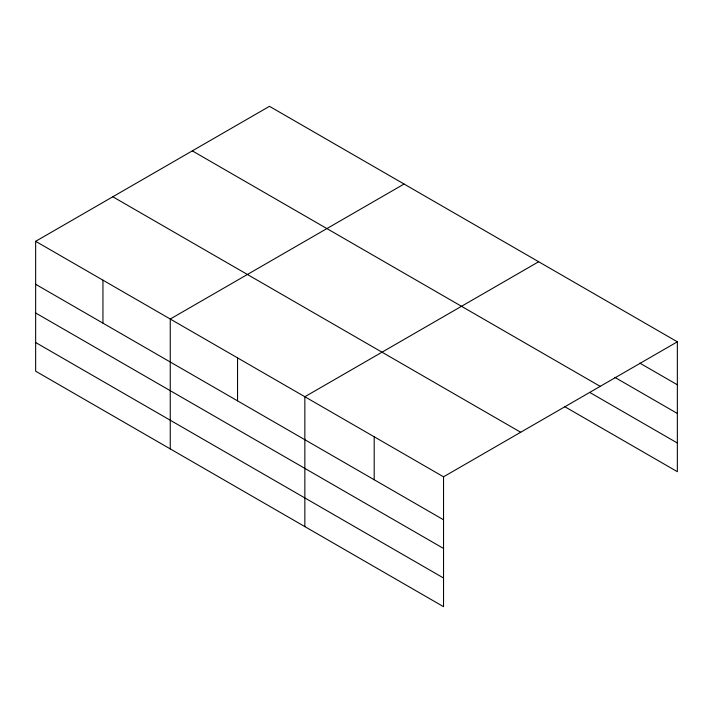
<?xml version="1.0" encoding="UTF-8"?>
<svg xmlns="http://www.w3.org/2000/svg" width="713" height="713" viewBox="0 0 713 713"><rect width="100%" height="100%" fill="white"/><g stroke="black" fill="none" stroke-linecap="round" stroke-linejoin="round"><path stroke-width="1.07" d="M35.65 241.315L443.531 476.81L443.531 606.674L35.65 371.188L35.65 241.315L269.469 106.326L677.35 341.812L677.35 471.685L564.669 406.633M404.066 184.034L170.247 319.032L170.247 448.896M538.671 261.742L304.852 396.74L304.852 526.613M443.531 476.81L677.35 341.812M639.793 363.104L677.35 384.788M614.749 377.32L677.35 413.46M192.305 150.871L600.186 386.357M589.713 392.408L677.35 443.005M112.814 196.77L520.695 432.256M35.65 284.291L443.531 519.777M35.65 312.971L443.531 548.457M35.65 342.516L443.531 578.002M374.191 436.775L374.191 479.742M237.554 357.881L237.554 400.858M102.948 280.173L102.948 323.149"/></g></svg>
